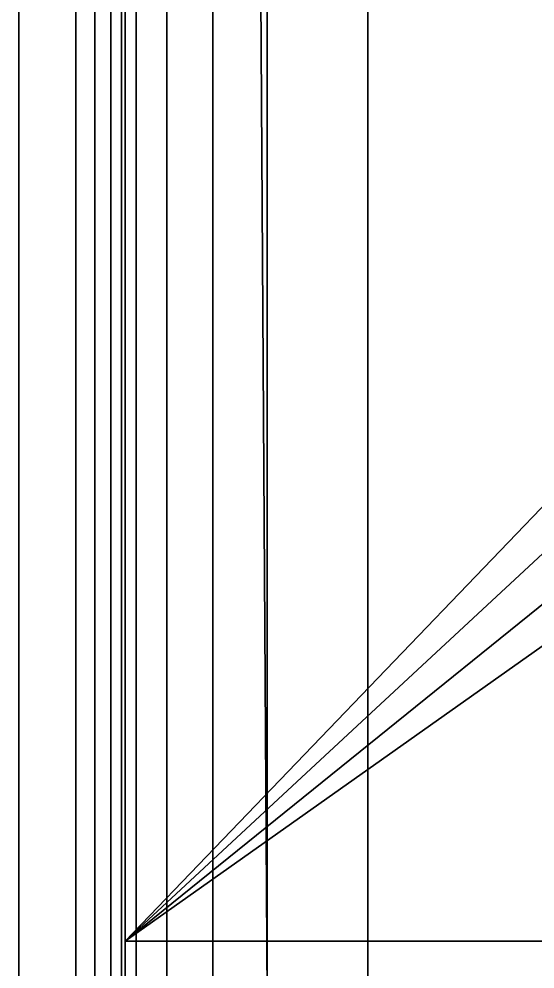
# Model space of a CAD drawing. Header units: millimetres. Extents: x 516 to 946, y 0 to 190.
# Drawn here: x 515.55 to 522.83, y 68.87 to 82.27 of the extents above; entities that cross this region are included whole.
import ezdxf

# ---------------------------------------------------------------- set-up
doc = ezdxf.new("R2010")
doc.units = ezdxf.units.MM
doc.layers.add('1', color=7, linetype='Continuous', true_color=0xffffff)

# ---------------------------------------------------------------- blocks, each defined once
blk = doc.blocks.new('UG_SURFACE_001')
at = {"layer": '1', "color": 252, "linetype": 'Continuous', "lineweight": 35}
for points in [[(1.5, 90.379037, 3.5), (11.032252, 79.998709, 3.5), (11.770484, 80.424927, 3.5)], [(1.5, 90.379037, 3.5), (1.5, 69.256864, 3.5), (10.353969, 78.475259, 3.5), (10.531201, 79.309069, 3.5)], [(11.770484, 80.424927, 3.5), (12.618252, 80.514029, 3.5), (14.704899, 90.379037, 3.5), (1.5, 90.379037, 3.5)], [(10.531201, 79.309069, 3.5), (11.032252, 79.998709, 3.5), (1.5, 90.379037, 3.5)], [(1.5, 90.379037, 1.5), (14.704899, 90.379037, 1.5), (12.618252, 80.514029, 1.5), (11.770484, 80.424927, 1.5)], [(1.5, 90.379037, 1.5), (11.032252, 79.998709, 1.5), (10.531201, 79.309069, 1.5)], [(11.770484, 80.424927, 1.5), (11.032252, 79.998709, 1.5), (1.5, 90.379037, 1.5)], [(10.531201, 79.309069, 1.5), (10.353969, 78.475259, 1.5), (1.5, 69.256864, 1.5), (1.5, 90.379037, 1.5)], [(1.5, 69.256864, 3.5), (1.5, 90.379037, 3.5), (1.5, 90.379037, 1.5), (1.5, 69.256864, 1.5)], [(10.531201, 77.64145, 3.5), (10.353969, 78.475259, 3.5), (1.5, 69.256864, 3.5)], [(1.5, 69.256864, 1.5), (10.353969, 78.475259, 1.5), (10.531201, 77.64145, 1.5)], [(1.5, 69.256864, 3.5), (11.032252, 76.951817, 3.5), (10.531201, 77.64145, 3.5)], [(10.531201, 77.64145, 1.5), (11.032252, 76.951817, 1.5), (1.5, 69.256864, 1.5)], [(11.770484, 76.525599, 3.5), (11.032252, 76.951817, 3.5), (1.5, 69.256864, 3.5)], [(1.5, 69.256864, 1.5), (11.032252, 76.951817, 1.5), (11.770484, 76.525599, 1.5)], [(1.5, 69.256864, 3.5), (14.704899, 69.256864, 3.5), (12.618252, 76.43649, 3.5), (11.770484, 76.525599, 3.5)], [(11.770484, 76.525599, 1.5), (12.618252, 76.43649, 1.5), (14.704899, 69.256864, 1.5), (1.5, 69.256864, 1.5)], [(14.704899, 69.256864, 3.5), (1.5, 69.256864, 3.5), (1.5, 67.6274, 3.5), (14.704899, 67.6274, 3.5)], [(14.704899, 67.6274, 1.5), (1.5, 67.6274, 1.5), (1.5, 69.256864, 1.5), (14.704899, 69.256864, 1.5)], [(1.5, 67.6274, 3.5), (1.5, 69.256864, 3.5), (1.5, 69.256864, 1.5), (1.5, 67.6274, 1.5)]]:
    blk.add_3dface(points, dxfattribs=at)
blk = doc.blocks.new('1стенка_MODEL')
at = {"layer": '1', "color": 252, "linetype": 'Continuous', "lineweight": 35}
for p, q in [((1.5, 189.815823, 3.5), (1.5, 0.209156, 3.5)), ((1.5, 189.815823, 1.5), (1.5, 0.209156, 1.5))]:
    blk.add_line(p, q, dxfattribs=at)
blk.add_blockref('UG_SURFACE_001', (0, 0), dxfattribs=at)
blk = doc.blocks.new('UG_SURFACE_003')
at = {"layer": '1', "color": 252, "linetype": 'Continuous', "lineweight": 35}
for points in [[(1.652241, 0.230385, 2.734633), (1.652241, 189.797133, 2.734633), (1.5, 189.815819, 3.5), (1.5, 0.209156, 3.5)], [(1.5, 0.209156, 3.5), (1.5, 189.815819, 3.5), (1.5, 125.322193, 19.300001), (1.5, 95.012076, 19.300001)], [(2.085787, 0.290837, 2.085787), (2.085787, 189.743891, 2.085787), (1.652241, 189.797133, 2.734633), (1.652241, 0.230385, 2.734633)], [(2.734633, 0.381311, 1.652241), (2.734633, 189.66423, 1.652241), (2.085787, 189.743891, 2.085787), (2.085787, 0.290837, 2.085787)], [(2.734633, 189.66423, 1.652241), (3.5, 68.475261, 1.5), (3.5, 88.475265, 1.5)], [(2.734633, 189.66423, 1.652241), (2.734633, 0.381311, 1.652241), (3.5, 48.475262, 1.5), (3.5, 68.475261, 1.5)], [(0, 5.048373, 20), (0, 184.962451, 20), (0, 108.47526), (0, 88.475265)], [(0, 184.962451, 20), (0, 5.048373, 20), (0.8, 64.701945, 20), (0.8, 95.012076, 20)], [(1.067878, 64.701945, 19.946715), (1.067878, 95.012076, 19.946715), (0.8, 95.012076, 20), (0.8, 64.701945, 20)], [(1.294975, 64.701945, 19.794974), (1.294975, 95.012076, 19.794974), (1.067878, 95.012076, 19.946715), (1.067878, 64.701945, 19.946715)], [(1.446716, 64.701945, 19.567879), (1.446716, 95.012076, 19.567879), (1.294975, 95.012076, 19.794974), (1.294975, 64.701945, 19.794974)], [(1.5, 64.701945, 19.300001), (1.5, 95.012076, 19.300001), (1.446716, 95.012076, 19.567879), (1.446716, 64.701945, 19.567879)], [(1.5, 0.209156, 3.5), (1.5, 95.012076, 19.300001), (1.5, 64.701945, 19.300001)], [(4.922299, 68.475261), (0, 68.475261), (0, 88.475265), (4.922299, 88.475265)], [(0, 5.048373, 20), (0, 88.475265), (0, 68.475261)], [(3.5, 68.475261, 1.5), (9.856303, 68.475261, 1.5), (9.856303, 88.475265, 1.5), (3.5, 88.475265, 1.5)], [(10.10818, 68.475261), (4.922299, 68.475261), (4.922299, 88.475265), (10.10818, 88.475265)]]:
    blk.add_3dface(points, dxfattribs=at)
blk = doc.blocks.new('2стойка_MODEL')
at = {"layer": '1', "color": 252, "linetype": 'Continuous', "lineweight": 35}
for p, q in [((0, 190), (0, 0)), ((1.5, 0.209156, 3.5), (1.5, 189.815823, 3.5)), ((3.5, 189.570254, 1.5), (3.5, 0.488032, 1.5)), ((0, 184.962451, 20), (0, 5.048373, 20)), ((0.8, 5.159923, 20), (0.8, 184.864223, 20)), ((1.5, 184.572096, 19.3), (1.5, 5.452678, 19.3))]:
    blk.add_line(p, q, dxfattribs=at)
blk.add_blockref('UG_SURFACE_003', (0, 0), dxfattribs=at)

msp = doc.modelspace()

# ---------------------------------------------------------------- block references
at = {"layer": '1', "color": 163, "linetype": 'Continuous', "lineweight": 70}
for name in ['2стойка_MODEL', '1стенка_MODEL']:
    msp.add_blockref(name, (515.550342, 0), dxfattribs=at)

doc.saveas('drawing.dxf')
